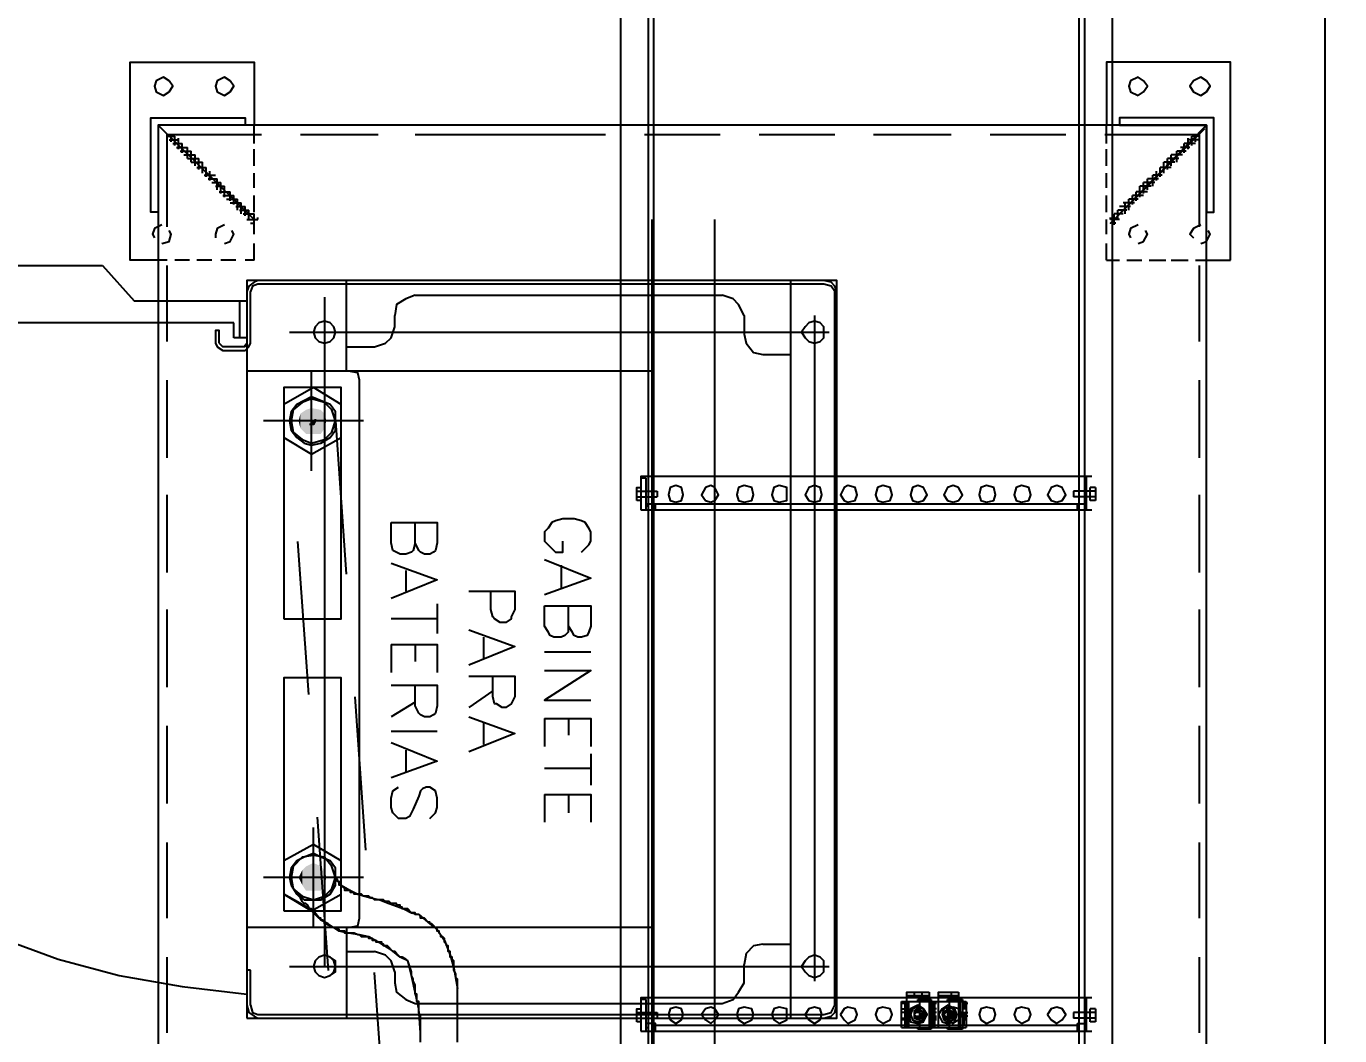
# Model space of a CAD drawing. Header units: millimetres. Extents: x 0 to 257, y -23 to 320.
# Drawn here: x 65.971 to 67.04, y -10.433 to -9.612 of the extents above; entities that cross this region are included whole.
import ezdxf
from ezdxf import colors
from ezdxf.entities.mleader import LeaderData, LeaderLine
from ezdxf.math import Vec2, Vec3

# ---------------------------------------------------------------- set-up
doc = ezdxf.new("R2010")
doc.units = ezdxf.units.MM
doc.header["$LTSCALE"] = 0.1
doc.linetypes.add('DASHED2', pattern=[0.375, 0.25, -0.125])
doc.layers.add('1', color=1, linetype='Continuous')
doc.layers.add('AT&T_PROYECTO F.O', color=5, linetype='Continuous')
doc.styles.add('TEXTOS', font='romans.shx')

# ---------------------------------------------------------------- blocks, each defined once
blk = doc.blocks.new('A$Ca43bcb66')
at = {"linetype": 'Continuous'}
for points in [[(0.8138, 0.7461), (0.8168, 0.7431), (0.8168, 0.7627)], [(0.8138, 0.7461), (0.8138, 0.7582), (0.8168, 0.7627)], [(0.8168, 0.7431), (0.8229, 0.7401), (0.8229, 0.7627)], [(0.8168, 0.7431), (0.8168, 0.7627), (0.8229, 0.7627)], [(0.8229, 0.7401), (0.8229, 0.7627), (0.8289, 0.7627)], [(0.8229, 0.7401), (0.8289, 0.7431), (0.8289, 0.7627)], [(0.8289, 0.7431), (0.8289, 0.7627), (0.8319, 0.7582)], [(0.8123, 0.7522), (0.8138, 0.7461), (0.8138, 0.7582)], [(0.8289, 0.7431), (0.8319, 0.7461), (0.8319, 0.7582)], [(0.8319, 0.7461), (0.8319, 0.7582), (0.8349, 0.7522)], [(0.8123, 0.3806), (0.8138, 0.3746), (0.8138, 0.3866)], [(0.8138, 0.3746), (0.8168, 0.3716), (0.8168, 0.3911)], [(0.8138, 0.3746), (0.8138, 0.3866), (0.8168, 0.3911)], [(0.8168, 0.3716), (0.8244, 0.3701), (0.8244, 0.3911)], [(0.8168, 0.3716), (0.8168, 0.3911), (0.8244, 0.3911)], [(0.8244, 0.3701), (0.8289, 0.3716), (0.8289, 0.3911)], [(0.8244, 0.3701), (0.8244, 0.3911), (0.8289, 0.3911)], [(0.8289, 0.3716), (0.8289, 0.3911), (0.8334, 0.3866)], [(0.8289, 0.3716), (0.8334, 0.3746), (0.8334, 0.3866)], [(0.8334, 0.3746), (0.8334, 0.3866), (0.8349, 0.3806)], [(0.8244, 0.3806), (0.8214, 0.3791), (0.8214, 0.3806), (0.8229, 0.3836), (0.8259, 0.3836)]]:
    blk.add_hatch(color=256, dxfattribs=at).paths.add_polyline_path(points)
for p, q in [((0.5521, 0.877), (0.5521, 0.8514)), ((0.1865, 0.8695), (0.191, 0.8695)), ((0.1865, 0.8665), (0.2046, 0.8665)), ((0.191, 0.8695), (0.191, 0.859)), ((0.2964, 0.8755), (0.2964, 0.8514)), ((0.3054, 0.8755), (0.3054, 0.8514)), ((0.3159, 0.868), (0.3204, 0.868)), ((0.3294, 0.8755), (0.3294, 0.8514)), ((0.1865, 0.862), (0.2046, 0.862)), ((0.1865, 0.859), (0.191, 0.859)), ((0.2903, 0.865), (0.2948, 0.865)), ((0.3159, 0.862), (0.3204, 0.862)), ((0.3159, 0.859), (0.3204, 0.859)), ((0.2903, 0.8545), (0.2948, 0.8545)), ((0.3159, 0.8545), (0.3204, 0.8545)), ((0.5476, 0.7928), (0.877, 0.7928)), ((0.6153, 0.5521), (0.6153, 0.531)), ((0.5521, 0.4528), (0.5521, 0.4272)), ((0.1865, 0.4453), (0.191, 0.4453)), ((0.1865, 0.4423), (0.2046, 0.4423)), ((0.191, 0.4453), (0.191, 0.4347)), ((0.1941, 0.4483), (0.5521, 0.4483)), ((0.1865, 0.4378), (0.2046, 0.4378)), ((0.1865, 0.4347), (0.191, 0.4347)), ((0.5476, 0.34), (0.877, 0.34)), ((0.871, 0.2287), (0.871, 0.2121))]:
    blk.add_line(p, q, dxfattribs=at)
blk.add_lwpolyline([(0, 4.5), (1.5, 4.5), (1.5, 0), (0, 0), (0, 4.5)])
for points in [[(0.5461, 0.003), (0.5461, 3.8601)], [(0.173, 0.003), (0.173, 3.8466)], [(0.1956, 0.003), (0.1956, 3.8466)], [(0.2001, 0.003), (0.2001, 3.8466)], [(0.5506, 0.003), (0.5506, 3.8466)], [(0.5731, 0.003), (0.5731, 3.8466)], [(0.9492, 0.9929), (0.0963, 0.9929), (0.0963, 0.1399), (0.9492, 0.1399), (0.9492, 0.9929)], [(0.4964, 0.9161), (0.4964, 0.2166)], [(0.5476, 0.2166), (0.5476, 0.9161)], [(0.1023, 0.8168), (0.1023, 0.8785)], [(0.1895, 0.8499), (0.5566, 0.8499), (0.5566, 0.877)], [(0.5566, 0.877), (0.1895, 0.877)], [(0.1941, 0.8499), (0.1941, 0.877)], [(0.2016, 0.871), (0.2016, 0.877)], [(0.5446, 0.877), (0.5446, 0.871), (0.5521, 0.871)], [(0.7055, 0.886), (0.7055, 0.8349), (0.707, 0.8334), (0.707, 0.8304), (0.7085, 0.8274), (0.7085, 0.8199), (0.71, 0.8184), (0.71, 0.8168), (0.7115, 0.8168), (0.7115, 0.8123), (0.7131, 0.8123), (0.7131, 0.8078), (0.7146, 0.8078), (0.7146, 0.8063), (0.7161, 0.8048), (0.7161, 0.8018), (0.7176, 0.8003), (0.7191, 0.8003), (0.7191, 0.7988), (0.7206, 0.7973), (0.7206, 0.7958), (0.7221, 0.7958), (0.7221, 0.7943), (0.7266, 0.7898), (0.7281, 0.7898), (0.7281, 0.7883), (0.7296, 0.7883), (0.7326, 0.7853), (0.7356, 0.7853), (0.7356, 0.7838), (0.7371, 0.7822), (0.7401, 0.7822), (0.7401, 0.7807), (0.7431, 0.7807), (0.7461, 0.7777), (0.7507, 0.7777), (0.7507, 0.7762), (0.7522, 0.7762), (0.7522, 0.7747), (0.7552, 0.7747), (0.7552, 0.7732), (0.7597, 0.7732), (0.7612, 0.7717), (0.7642, 0.7717), (0.7657, 0.7702), (0.7732, 0.7702), (0.7747, 0.7687), (0.7762, 0.7687), (0.7777, 0.7672), (0.7822, 0.7672), (0.7838, 0.7657), (0.7898, 0.7657), (0.7898, 0.7642), (0.7928, 0.7642), (0.7928, 0.7627), (0.7973, 0.7627), (0.7973, 0.7612), (0.7988, 0.7597), (0.8003, 0.7597)], [(0.7356, 0.886), (0.7356, 0.865), (0.7371, 0.862), (0.7371, 0.853), (0.7386, 0.853), (0.7386, 0.8469), (0.7401, 0.8469), (0.7401, 0.8394), (0.7416, 0.8364), (0.7416, 0.8349), (0.7431, 0.8319), (0.7431, 0.8289), (0.7461, 0.8199), (0.7476, 0.8184), (0.7507, 0.8168), (0.7522, 0.8168), (0.7552, 0.8138), (0.7567, 0.8123), (0.7582, 0.8123), (0.7627, 0.8078), (0.7657, 0.8078), (0.7657, 0.8063), (0.7672, 0.8063), (0.7672, 0.8048), (0.7717, 0.8048), (0.7717, 0.8033), (0.7747, 0.8033), (0.7747, 0.8018), (0.7777, 0.8018), (0.7777, 0.8003), (0.7838, 0.8003), (0.7853, 0.7988), (0.7868, 0.7988), (0.7898, 0.7973), (0.7973, 0.7973), (0.7973, 0.7958), (0.8018, 0.7958), (0.8018, 0.7943), (0.8033, 0.7943), (0.8048, 0.7928), (0.8078, 0.7928), (0.8093, 0.7913), (0.8138, 0.7898), (0.8138, 0.7883), (0.8153, 0.7868), (0.8168, 0.7868), (0.8168, 0.7853), (0.8184, 0.7853), (0.8214, 0.7822), (0.8214, 0.7807), (0.8229, 0.7807), (0.8244, 0.7792), (0.8244, 0.7777), (0.8259, 0.7777), (0.8274, 0.7747), (0.8289, 0.7732), (0.8304, 0.7732), (0.8319, 0.7717), (0.8334, 0.7687), (0.8364, 0.7657)], [(0.7356, 0.8785), (0.7371, 0.859), (0.7431, 0.8319), (0.7461, 0.8199), (0.7522, 0.8168), (0.7597, 0.8108), (0.7672, 0.8063), (0.7777, 0.8003), (0.7853, 0.7988), (0.7943, 0.7973), (0.8018, 0.7958), (0.8108, 0.7898), (0.8168, 0.7868), (0.8229, 0.7792), (0.8469, 0.7657)], [(0.9417, 0.8785), (0.9417, 0.8168)], [(0.1865, 0.859), (0.1865, 0.8695)], [(0.2016, 0.871), (0.1941, 0.871)], [(0.2016, 0.8725), (0.5446, 0.8725)], [(0.2046, 0.862), (0.2046, 0.8665)], [(0.2181, 0.871), (0.2136, 0.868), (0.2106, 0.8635), (0.2136, 0.859), (0.2181, 0.8575), (0.2226, 0.859), (0.2256, 0.8635), (0.2226, 0.868), (0.2181, 0.871)], [(0.2467, 0.871), (0.2407, 0.868), (0.2392, 0.8635), (0.2407, 0.859), (0.2467, 0.8575), (0.2512, 0.859), (0.2527, 0.8635), (0.2512, 0.868), (0.2467, 0.871)], [(0.2753, 0.871), (0.2693, 0.868), (0.2678, 0.8635), (0.2693, 0.859), (0.2753, 0.8575), (0.2798, 0.859), (0.2813, 0.8635), (0.2798, 0.868), (0.2753, 0.871)], [(0.2918, 0.853), (0.2918, 0.874)], [(0.3445, 0.874), (0.2918, 0.874)], [(0.2918, 0.868), (0.2948, 0.868)], [(0.2918, 0.8665), (0.2948, 0.8665)], [(0.2933, 0.8725), (0.2933, 0.868)], [(0.2933, 0.862), (0.2933, 0.8665)], [(0.2948, 0.8755), (0.3069, 0.8755)], [(0.2948, 0.8514), (0.2948, 0.8755)], [(0.3024, 0.871), (0.2979, 0.868), (0.2948, 0.8635), (0.2979, 0.859), (0.3024, 0.8575), (0.3069, 0.859), (0.3099, 0.8635), (0.3069, 0.868), (0.3024, 0.871)], [(0.2979, 0.8454), (0.2979, 0.874)], [(0.3144, 0.874), (0.3144, 0.8454), (0.2979, 0.8454)], [(0.3069, 0.871), (0.3009, 0.8695), (0.2994, 0.8635), (0.3009, 0.859), (0.3069, 0.856), (0.3114, 0.859), (0.3144, 0.8635), (0.3114, 0.8695), (0.3069, 0.871)], [(0.3024, 0.868), (0.2994, 0.8635), (0.3024, 0.859)], [(0.3099, 0.868), (0.3069, 0.8695), (0.3024, 0.868), (0.3009, 0.8635), (0.3024, 0.859), (0.3069, 0.8575)], [(0.3069, 0.859), (0.3024, 0.862), (0.3024, 0.8665), (0.3069, 0.868), (0.3099, 0.8665), (0.3099, 0.862), (0.3069, 0.859)], [(0.3024, 0.8635), (0.3039, 0.8605), (0.3069, 0.859), (0.3084, 0.8605), (0.3099, 0.8635), (0.3084, 0.8665), (0.3039, 0.8665)], [(0.3039, 0.8665), (0.3024, 0.8635)], [(0.3069, 0.8665), (0.3039, 0.865), (0.3039, 0.862)], [(0.3069, 0.8755), (0.3069, 0.874)], [(0.3069, 0.8575), (0.3099, 0.859), (0.3114, 0.8635), (0.3099, 0.868)], [(0.3084, 0.865), (0.3069, 0.8665)], [(0.3204, 0.8665), (0.3159, 0.8665)], [(0.3174, 0.874), (0.3174, 0.853)], [(0.3189, 0.874), (0.3189, 0.853)], [(0.3189, 0.862), (0.3204, 0.8665)], [(0.3204, 0.8755), (0.331, 0.8755)], [(0.3204, 0.8514), (0.3204, 0.8755)], [(0.3219, 0.8454), (0.3219, 0.8755)], [(0.34, 0.874), (0.34, 0.8454), (0.3219, 0.8454)], [(0.3264, 0.859), (0.331, 0.856), (0.337, 0.859), (0.3385, 0.8635), (0.337, 0.8695), (0.331, 0.871), (0.3264, 0.8695), (0.3234, 0.8635)], [(0.3355, 0.868), (0.331, 0.871), (0.3264, 0.868), (0.3234, 0.8635), (0.3264, 0.859)], [(0.331, 0.8695), (0.3264, 0.868), (0.3249, 0.8635), (0.3264, 0.859), (0.331, 0.8575), (0.3355, 0.859), (0.337, 0.8635), (0.3355, 0.868), (0.331, 0.8695)], [(0.334, 0.862), (0.331, 0.859), (0.3264, 0.862), (0.3264, 0.8665), (0.331, 0.868), (0.334, 0.8665)], [(0.3279, 0.8665), (0.3264, 0.8635), (0.3279, 0.8605), (0.331, 0.859), (0.334, 0.8605), (0.334, 0.8665), (0.3279, 0.8665)], [(0.3294, 0.8665), (0.3279, 0.8635)], [(0.334, 0.865), (0.331, 0.8665), (0.3294, 0.865), (0.3279, 0.8635), (0.331, 0.8605), (0.334, 0.862)], [(0.331, 0.8755), (0.331, 0.874)], [(0.334, 0.8635), (0.331, 0.8665)], [(0.3385, 0.874), (0.3385, 0.853)], [(0.3415, 0.874), (0.3415, 0.853)], [(0.3415, 0.868), (0.3445, 0.868)], [(0.3445, 0.8665), (0.3415, 0.8665)], [(0.3445, 0.874), (0.3445, 0.853)], [(0.3595, 0.871), (0.3535, 0.868), (0.352, 0.8635), (0.3535, 0.859), (0.3595, 0.8575), (0.364, 0.859), (0.3656, 0.8635), (0.364, 0.868), (0.3595, 0.871)], [(0.3881, 0.871), (0.3821, 0.868), (0.3806, 0.8635), (0.3821, 0.859), (0.3881, 0.8575), (0.3911, 0.859), (0.3941, 0.8635), (0.3911, 0.868), (0.3881, 0.871)], [(0.877, 0.8665), (0.3971, 0.8665), (0.3971, 0.2663), (0.877, 0.2663), (0.877, 0.8665)], [(0.4077, 0.8665), (0.4017, 0.865), (0.3986, 0.862), (0.3971, 0.856)], [(0.4152, 0.871), (0.4107, 0.868), (0.4092, 0.8635), (0.4107, 0.859), (0.4152, 0.8575), (0.4197, 0.859), (0.4227, 0.8635), (0.4197, 0.868), (0.4152, 0.871)], [(0.4347, 0.2663), (0.4347, 0.8665)], [(0.4438, 0.871), (0.4378, 0.868), (0.4378, 0.859), (0.4438, 0.8575), (0.4483, 0.859), (0.4498, 0.8635), (0.4483, 0.868), (0.4438, 0.871)], [(0.4724, 0.871), (0.4663, 0.868), (0.4648, 0.8635), (0.4663, 0.859), (0.4724, 0.8575), (0.4769, 0.859), (0.4784, 0.8635), (0.4769, 0.868), (0.4724, 0.871)], [(0.4994, 0.871), (0.4964, 0.868), (0.4934, 0.8635), (0.4964, 0.859), (0.4994, 0.8575), (0.5039, 0.859), (0.507, 0.8635), (0.5039, 0.868), (0.4994, 0.871)], [(0.528, 0.871), (0.5235, 0.868), (0.522, 0.8635), (0.5235, 0.859), (0.528, 0.8575), (0.5325, 0.859), (0.534, 0.8635), (0.5325, 0.868), (0.528, 0.871)], [(0.5596, 0.8665), (0.5431, 0.8665)], [(0.5431, 0.862), (0.5431, 0.8665)], [(0.5521, 0.874), (0.5506, 0.874)], [(0.5596, 0.8695), (0.5596, 0.859), (0.5566, 0.859)], [(0.5566, 0.8695), (0.5596, 0.8695)], [(0.7958, 0.7928), (0.7958, 0.8665)], [(0.877, 0.856), (0.8755, 0.862), (0.871, 0.865), (0.868, 0.8665)], [(0.2948, 0.862), (0.2903, 0.862)], [(0.2918, 0.859), (0.2948, 0.859)], [(0.2933, 0.8545), (0.2933, 0.859)], [(0.3039, 0.865), (0.3024, 0.8635), (0.3039, 0.862), (0.3069, 0.8605)], [(0.3054, 0.862), (0.3069, 0.862), (0.3069, 0.865), (0.3054, 0.865)], [(0.3069, 0.8605), (0.3099, 0.8635)], [(0.3189, 0.865), (0.3159, 0.865)], [(0.3189, 0.865), (0.3204, 0.862)], [(0.3325, 0.865), (0.3294, 0.865)], [(0.3294, 0.862), (0.3325, 0.862)], [(0.331, 0.8605), (0.3325, 0.862), (0.334, 0.8635)], [(0.3415, 0.862), (0.3445, 0.862)], [(0.3445, 0.859), (0.3415, 0.859)], [(0.4077, 0.8635), (0.4017, 0.862), (0.3986, 0.856)], [(0.3986, 0.856), (0.3986, 0.2753)], [(0.868, 0.8635), (0.4077, 0.8635)], [(0.5596, 0.862), (0.5431, 0.862)], [(0.874, 0.856), (0.8725, 0.862), (0.868, 0.8635)], [(0.874, 0.856), (0.874, 0.8274)], [(0.3445, 0.853), (0.2918, 0.853)], [(0.3069, 0.8514), (0.2948, 0.8514)], [(0.2979, 0.8484), (0.3144, 0.8484)], [(0.3039, 0.8454), (0.3039, 0.8484)], [(0.3069, 0.853), (0.3069, 0.8514)], [(0.331, 0.8514), (0.3204, 0.8514)], [(0.3219, 0.8484), (0.34, 0.8484)], [(0.3279, 0.8454), (0.3279, 0.8484)], [(0.331, 0.853), (0.331, 0.8514)], [(0.334, 0.8454), (0.334, 0.8484)], [(0.3415, 0.8545), (0.3445, 0.8545)], [(0.7567, 0.8289), (0.7567, 0.8379), (0.7552, 0.8454), (0.7476, 0.8514), (0.7401, 0.8545), (0.4904, 0.8545), (0.4814, 0.8514), (0.4769, 0.8454), (0.4724, 0.8379), (0.4724, 0.8229)], [(0.5521, 0.8514), (0.5566, 0.8514)], [(1.4818, 0.2918), (1.4727, 0.343), (1.4592, 0.3941), (1.4411, 0.4423), (1.4201, 0.4904), (1.3945, 0.5355), (1.3659, 0.5807), (1.3328, 0.6198), (1.2967, 0.6589), (1.2591, 0.6935), (1.2185, 0.7266), (1.1282, 0.7807), (1.0801, 0.8003), (1.0305, 0.8184), (0.9808, 0.8319), (0.9297, 0.8409), (0.877, 0.8469)], [(0.4152, 0.2948), (0.4152, 0.8364)], [(0.8003, 0.7582), (0.7928, 0.7627), (0.7868, 0.7657), (0.7762, 0.7687), (0.7687, 0.7702), (0.7612, 0.7732), (0.7492, 0.7777), (0.7431, 0.7807), (0.7371, 0.7822), (0.7281, 0.7898), (0.7221, 0.7943), (0.7161, 0.8033), (0.7115, 0.8153), (0.7085, 0.8259), (0.7055, 0.8424)], [(0.8424, 0.8244), (0.4032, 0.8244)], [(0.4152, 0.8334), (0.4107, 0.8319), (0.4077, 0.8289), (0.4077, 0.8199), (0.4107, 0.8168), (0.4152, 0.8153), (0.4197, 0.8168), (0.4227, 0.8199), (0.4257, 0.8244), (0.4227, 0.8289), (0.4197, 0.8319), (0.4152, 0.8334)], [(0.4573, 0.8063), (0.4648, 0.8078), (0.4709, 0.8138), (0.4724, 0.8229)], [(0.7567, 0.8289), (0.7597, 0.8199), (0.7642, 0.8153), (0.7732, 0.8123)], [(0.8184, 0.8319), (0.8138, 0.8334), (0.8093, 0.8319), (0.8048, 0.8289), (0.8048, 0.8199), (0.8093, 0.8168)], [(0.8093, 0.8319), (0.8063, 0.8289), (0.8048, 0.8244), (0.8063, 0.8199), (0.8093, 0.8168), (0.8138, 0.8153), (0.8184, 0.8168), (0.8214, 0.8199), (0.8229, 0.8244), (0.8214, 0.8289), (0.8184, 0.8319)], [(0.8138, 0.2798), (0.8138, 0.8244)], [(0.874, 0.8274), (0.877, 0.8274)], [(0.7958, 0.8123), (0.7732, 0.8123)], [(0.4573, 0.8063), (0.4347, 0.8063)], [(0.7943, 0.7928), (0.7868, 0.7913), (0.7853, 0.7853)], [(0.8229, 0.7928), (0.8229, 0.7115)], [(0.1023, 0.7236), (0.1023, 0.7853)], [(0.7853, 0.7853), (0.7853, 0.3475), (0.7868, 0.3415), (0.7943, 0.34)], [(0.9417, 0.7853), (0.9417, 0.7236)], [(0.8469, 0.7792), (0.8003, 0.7792), (0.8003, 0.5897), (0.8469, 0.5897), (0.8469, 0.7792)], [(0.8003, 0.7386), (0.8229, 0.7251), (0.8469, 0.7386), (0.8469, 0.7657), (0.8244, 0.7792), (0.8003, 0.7657), (0.8003, 0.7386)], [(0.8229, 0.7702), (0.8138, 0.7672), (0.8078, 0.7612), (0.8048, 0.7522), (0.8078, 0.7431), (0.8138, 0.7356), (0.8229, 0.7341), (0.8319, 0.7356), (0.8394, 0.7431), (0.8409, 0.7522), (0.8394, 0.7612), (0.8319, 0.7672), (0.8229, 0.7702)], [(0.8168, 0.7702), (0.8093, 0.7657), (0.8048, 0.7582), (0.8048, 0.7446), (0.8093, 0.7386), (0.8168, 0.7356), (0.8229, 0.7326), (0.8304, 0.7356), (0.8364, 0.7386), (0.8409, 0.7446), (0.8424, 0.7522), (0.8409, 0.7582), (0.8364, 0.7657), (0.8304, 0.7702), (0.8168, 0.7702)], [(0.7822, 0.7522), (0.8635, 0.7522)], [(0.8003, 0.7582), (0.8018, 0.7582), (0.8018, 0.7552), (0.8033, 0.7552), (0.8033, 0.7537), (0.8048, 0.7537)], [(0.6348, 0.6845), (0.5972, 0.6845), (0.5972, 0.707)], [(0.6348, 0.6845), (0.6348, 0.707)], [(0.6153, 0.6845), (0.6153, 0.6995)], [(0.7281, 0.704), (0.7236, 0.6995), (0.7221, 0.695), (0.7221, 0.6875), (0.7236, 0.6815), (0.7281, 0.6785), (0.7311, 0.6785), (0.7341, 0.68), (0.7356, 0.6815), (0.7371, 0.686), (0.7416, 0.6965), (0.7446, 0.7025), (0.7476, 0.704), (0.7537, 0.704), (0.7582, 0.6995), (0.7597, 0.695), (0.7597, 0.6875), (0.7582, 0.6815), (0.7537, 0.6785)], [(0.1023, 0.6288), (0.1023, 0.692)], [(0.9417, 0.692), (0.9417, 0.6288)], [(0.5972, 0.6514), (0.5972, 0.6769)], [(0.5972, 0.6634), (0.6348, 0.6634)], [(0.7597, 0.6423), (0.7221, 0.6574), (0.7597, 0.6709)], [(0.7476, 0.6484), (0.7476, 0.6664)], [(0.6348, 0.6228), (0.5972, 0.6228), (0.5972, 0.6454)], [(0.6348, 0.6228), (0.6348, 0.6454)], [(0.6965, 0.6213), (0.6589, 0.6348), (0.6965, 0.6499)], [(0.6845, 0.6258), (0.6845, 0.6439)], [(0.6153, 0.6228), (0.6153, 0.6363)], [(0.7221, 0.6333), (0.7597, 0.6333)], [(0.7597, 0.5957), (0.7221, 0.5957), (0.7221, 0.6123), (0.7236, 0.6183), (0.7251, 0.6198), (0.7281, 0.6213), (0.7326, 0.6213), (0.7356, 0.6198), (0.7371, 0.6183), (0.7401, 0.6123), (0.7401, 0.5957)], [(0.7401, 0.6093), (0.7597, 0.6213)], [(0.6965, 0.5882), (0.6589, 0.5882), (0.6589, 0.6047), (0.6619, 0.6108), (0.6664, 0.6138), (0.6694, 0.6138), (0.6739, 0.6108), (0.6754, 0.6108), (0.6769, 0.6047), (0.6769, 0.5882)], [(0.6769, 0.6002), (0.6965, 0.6138)], [(0.6348, 0.5837), (0.5972, 0.5837), (0.6348, 0.6077), (0.5972, 0.6077)], [(0.1023, 0.534), (0.1023, 0.5972)], [(0.9417, 0.5972), (0.9417, 0.534)], [(0.6965, 0.5506), (0.6589, 0.5641), (0.6965, 0.5792)], [(0.7597, 0.5626), (0.7221, 0.5626), (0.7221, 0.5852)], [(0.7597, 0.5626), (0.7597, 0.5852)], [(0.5972, 0.5686), (0.6348, 0.5686)], [(0.6845, 0.5566), (0.6845, 0.5747)], [(0.7401, 0.5626), (0.7401, 0.5762)], [(0.6348, 0.531), (0.5972, 0.531), (0.5972, 0.5476), (0.5987, 0.5521), (0.6002, 0.5551), (0.6047, 0.5566), (0.6077, 0.5566), (0.6108, 0.5551), (0.6123, 0.5521), (0.6153, 0.5476)], [(0.6153, 0.5521), (0.6183, 0.5551), (0.6213, 0.5566), (0.6273, 0.5566), (0.6303, 0.5551), (0.6318, 0.5521), (0.6348, 0.5476), (0.6348, 0.531)], [(0.7221, 0.5295), (0.7221, 0.5536)], [(0.6965, 0.519), (0.6589, 0.519), (0.6589, 0.534), (0.6619, 0.5401), (0.6619, 0.5416), (0.6664, 0.5446), (0.6709, 0.5446), (0.6754, 0.5416), (0.6769, 0.5401), (0.6785, 0.534), (0.6785, 0.519)], [(0.7221, 0.5416), (0.7597, 0.5416)], [(0.8469, 0.5416), (0.8003, 0.5416), (0.8003, 0.3535), (0.8469, 0.3535), (0.8469, 0.5416)], [(0.7597, 0.4964), (0.7221, 0.51), (0.7597, 0.525)], [(0.6348, 0.4934), (0.5972, 0.5085), (0.6348, 0.522)], [(0.6213, 0.4979), (0.6213, 0.5175)], [(0.7476, 0.5024), (0.7476, 0.519)], [(0.1023, 0.4408), (0.1023, 0.5039)], [(0.9417, 0.5039), (0.9417, 0.4408)], [(0.6047, 0.4874), (0.5987, 0.4814), (0.5972, 0.4784), (0.5972, 0.4709), (0.5987, 0.4678), (0.6017, 0.4633), (0.6047, 0.4618), (0.6108, 0.4603), (0.6198, 0.4603), (0.6258, 0.4618), (0.6288, 0.4633), (0.6318, 0.4678), (0.6348, 0.4709), (0.6348, 0.4784), (0.6288, 0.4844), (0.6258, 0.4874), (0.6198, 0.4874), (0.6198, 0.4784)], [(0.7597, 0.4633), (0.7221, 0.4633), (0.7221, 0.4799), (0.7236, 0.4859), (0.7251, 0.4874), (0.7281, 0.4889), (0.7326, 0.4889), (0.7356, 0.4874), (0.7371, 0.4859), (0.7401, 0.4799), (0.7401, 0.4633)], [(0.7401, 0.4799), (0.7416, 0.4859), (0.7431, 0.4874), (0.7476, 0.4889), (0.7522, 0.4889), (0.7582, 0.4859), (0.7597, 0.4799), (0.7597, 0.4633)], [(0.1895, 0.4257), (0.5566, 0.4257), (0.5566, 0.4528)], [(0.5566, 0.4528), (0.1895, 0.4528)], [(0.1941, 0.4257), (0.1941, 0.4528)], [(0.2016, 0.4483), (0.2016, 0.4528)], [(0.5446, 0.4528), (0.5446, 0.4483)], [(0.5521, 0.4498), (0.5506, 0.4498)], [(0.1865, 0.4347), (0.1865, 0.4453)], [(0.2046, 0.4378), (0.2046, 0.4423)], [(0.2181, 0.4468), (0.2136, 0.4453), (0.2106, 0.4408), (0.2136, 0.4347), (0.2181, 0.4332), (0.2226, 0.4347), (0.2256, 0.4408), (0.2226, 0.4453), (0.2181, 0.4468)], [(0.2467, 0.4468), (0.2407, 0.4453), (0.2392, 0.4408), (0.2407, 0.4347), (0.2467, 0.4332), (0.2512, 0.4347), (0.2527, 0.4408), (0.2512, 0.4453), (0.2467, 0.4468)], [(0.2753, 0.4468), (0.2693, 0.4453), (0.2678, 0.4408), (0.2693, 0.4347), (0.2753, 0.4332), (0.2798, 0.4347), (0.2813, 0.4408), (0.2798, 0.4453), (0.2753, 0.4468)], [(0.3024, 0.4468), (0.2979, 0.4453), (0.2948, 0.4408), (0.2979, 0.4347), (0.3024, 0.4332), (0.3069, 0.4347), (0.3099, 0.4408), (0.3069, 0.4453), (0.3024, 0.4468)], [(0.331, 0.4468), (0.3264, 0.4453), (0.3234, 0.4408), (0.3264, 0.4347), (0.331, 0.4332), (0.3355, 0.4347), (0.337, 0.4408), (0.3355, 0.4453), (0.331, 0.4468)], [(0.3595, 0.4468), (0.3535, 0.4453), (0.352, 0.4408), (0.3535, 0.4347), (0.3595, 0.4332), (0.364, 0.4347), (0.3656, 0.4408), (0.364, 0.4453), (0.3595, 0.4468)], [(0.3881, 0.4468), (0.3821, 0.4453), (0.3806, 0.4408), (0.3821, 0.4347), (0.3881, 0.4332), (0.3911, 0.4347), (0.3941, 0.4408), (0.3911, 0.4453), (0.3881, 0.4468)], [(0.4152, 0.4468), (0.4107, 0.4453), (0.4092, 0.4408), (0.4107, 0.4347), (0.4152, 0.4332), (0.4197, 0.4347), (0.4227, 0.4408), (0.4197, 0.4453), (0.4152, 0.4468)], [(0.4438, 0.4468), (0.4378, 0.4453), (0.4378, 0.4347), (0.4438, 0.4332), (0.4483, 0.4347), (0.4498, 0.4408), (0.4483, 0.4453), (0.4438, 0.4468)], [(0.4724, 0.4468), (0.4663, 0.4453), (0.4648, 0.4408), (0.4663, 0.4347), (0.4724, 0.4332), (0.4769, 0.4347), (0.4784, 0.4408), (0.4769, 0.4453), (0.4724, 0.4468)], [(0.4994, 0.4468), (0.4964, 0.4453), (0.4934, 0.4408), (0.4964, 0.4347), (0.4994, 0.4332), (0.5039, 0.4347), (0.507, 0.4408), (0.5039, 0.4453), (0.4994, 0.4468)], [(0.528, 0.4468), (0.5235, 0.4453), (0.522, 0.4408), (0.5235, 0.4347), (0.528, 0.4332), (0.5325, 0.4347), (0.534, 0.4408), (0.5325, 0.4453), (0.528, 0.4468)], [(0.5596, 0.4423), (0.5431, 0.4423)], [(0.5431, 0.4378), (0.5431, 0.4423)], [(0.5596, 0.4453), (0.5596, 0.4347), (0.5566, 0.4347)], [(0.5566, 0.4453), (0.5596, 0.4453)], [(0.5596, 0.4378), (0.5431, 0.4378)], [(0.5521, 0.4272), (0.5566, 0.4272)], [(0.8244, 0.4212), (0.8244, 0.34)], [(0.1023, 0.3475), (0.1023, 0.4107)], [(0.8003, 0.3671), (0.8229, 0.3535), (0.8469, 0.3671), (0.8469, 0.3941), (0.8244, 0.4077), (0.8003, 0.3941), (0.8003, 0.3671)], [(0.9417, 0.4107), (0.9417, 0.3475)], [(0.8244, 0.4002), (0.8168, 0.3986), (0.8093, 0.3941), (0.8048, 0.3881), (0.8048, 0.3731), (0.8093, 0.3671), (0.8244, 0.361), (0.8364, 0.3671), (0.8409, 0.3731), (0.8424, 0.3806), (0.8409, 0.3881), (0.8364, 0.3941), (0.8304, 0.3986), (0.8244, 0.4002)], [(0.8244, 0.3986), (0.8138, 0.3956), (0.8078, 0.3896), (0.8048, 0.3806), (0.8078, 0.3716), (0.8138, 0.3656), (0.8244, 0.3625), (0.8319, 0.3656), (0.8394, 0.3716), (0.8409, 0.3806), (0.8394, 0.3896), (0.8319, 0.3956), (0.8244, 0.3986)], [(0.7822, 0.3806), (0.8635, 0.3806)], [(0.8214, 0.3791), (0.8214, 0.3806), (0.8229, 0.3836), (0.8259, 0.3836)], [(0.7958, 0.34), (0.7958, 0.2663)], [(0.4724, 0.2948), (0.4724, 0.3099), (0.4709, 0.3174), (0.4648, 0.3249), (0.4573, 0.3264), (0.4347, 0.3264)], [(0.8996, 0.3174), (0.8996, 0.3069), (0.9026, 0.3069), (0.9026, 0.3174), (0.9011, 0.3204), (0.8966, 0.3234), (0.8785, 0.3234), (0.8755, 0.3204), (0.874, 0.3174), (0.874, 0.2753)], [(0.1023, 0.2542), (0.1023, 0.3159)], [(0.4152, 0.3174), (0.4107, 0.3159), (0.4077, 0.3129), (0.4077, 0.3039), (0.4107, 0.3009), (0.4152, 0.2994), (0.4197, 0.3009), (0.4227, 0.3039), (0.4257, 0.3084), (0.4227, 0.3129), (0.4197, 0.3159), (0.4152, 0.3174)], [(0.7958, 0.3204), (0.7732, 0.3204), (0.7642, 0.3174), (0.7597, 0.3129), (0.7567, 0.3039), (0.7567, 0.2948)], [(0.8138, 0.3174), (0.8093, 0.3159), (0.8063, 0.3129), (0.8048, 0.3084), (0.8063, 0.3039), (0.8093, 0.3009), (0.8138, 0.2994), (0.8184, 0.3009), (0.8214, 0.3039), (0.8229, 0.3084), (0.8214, 0.3129), (0.8184, 0.3159), (0.8138, 0.3174)], [(0.8785, 0.3204), (0.8785, 0.3189), (0.877, 0.3174)], [(0.877, 0.3129), (0.8876, 0.3129)], [(0.8785, 0.3204), (0.8966, 0.3204)], [(0.883, 0.2828), (0.883, 0.3129)], [(0.8876, 0.3129), (0.8876, 0.3009)], [(0.8996, 0.3174), (0.8966, 0.3204)], [(0.9417, 0.3159), (0.9417, 0.2542)], [(0.8424, 0.3084), (0.4032, 0.3084)], [(0.8876, 0.3009), (1.4517, 0.3009)], [(0.4724, 0.2948), (0.4769, 0.2858), (0.4814, 0.2813), (0.4904, 0.2783)], [(0.7401, 0.2783), (0.7476, 0.2813), (0.7552, 0.2858), (0.7567, 0.2948)], [(1.4818, 0.2918), (1.4818, 0.2828), (1.39, 0.2828), (1.3659, 0.2542), (0.9944, 0.2542)], [(0.7401, 0.2783), (0.4904, 0.2783)], [(0.9688, 0.2828), (0.877, 0.2828)], [(0.9944, 0.2542), (0.9688, 0.2828)], [(0.3971, 0.2753), (0.3986, 0.2708), (0.4017, 0.2678), (0.4077, 0.2663)], [(0.3986, 0.2753), (0.4017, 0.2708), (0.4077, 0.2693)], [(0.4077, 0.2693), (0.868, 0.2693)], [(0.868, 0.2663), (0.871, 0.2678), (0.8755, 0.2708), (0.877, 0.2753)], [(0.868, 0.2693), (0.8725, 0.2708), (0.874, 0.2753)], [(0.0767, 0.2497), (0.0767, 0.0888), (0.1775, 0.0888), (0.1775, 0.1399)], [(0.1053, 0.2497), (0.0767, 0.2497)], [(0.1249, 0.2497), (0.1113, 0.2497)], [(0.1429, 0.2497), (0.1294, 0.2497)], [(0.161, 0.2497), (0.1489, 0.2497)], [(0.1775, 0.2497), (0.167, 0.2497)], [(0.1775, 0.2497), (0.1775, 0.2362)], [(0.9522, 0.2497), (0.9718, 0.2497), (0.9718, 0.0888), (0.871, 0.0888), (0.871, 0.1399)], [(0.871, 0.2497), (0.8785, 0.2497)], [(0.871, 0.2497), (0.871, 0.2362)], [(0.886, 0.2497), (0.8981, 0.2497)], [(0.9056, 0.2497), (0.9176, 0.2497)], [(0.9237, 0.2497), (0.9357, 0.2497)], [(0.9417, 0.2497), (0.9522, 0.2497)], [(0.1008, 0.2362), (0.0963, 0.2347), (0.0933, 0.2287), (0.0948, 0.2256)], [(0.1519, 0.2362), (0.1474, 0.2347), (0.1444, 0.2287), (0.1459, 0.2256)], [(0.8951, 0.2362), (0.8906, 0.2347), (0.8876, 0.2287), (0.8891, 0.2256)], [(0.9462, 0.2362), (0.9402, 0.2347), (0.9387, 0.2287), (0.9402, 0.2256)], [(0.1008, 0.2211), (0.1068, 0.2241), (0.1098, 0.2287), (0.1068, 0.2317)], [(0.1519, 0.2211), (0.158, 0.2241), (0.1595, 0.2287), (0.158, 0.2317)], [(0.1775, 0.2287), (0.1775, 0.2166)], [(0.8951, 0.2211), (0.9011, 0.2241), (0.9026, 0.2287), (0.9026, 0.2317)], [(0.9462, 0.2211), (0.9522, 0.2241), (0.9537, 0.2287), (0.9522, 0.2317)], [(0.0978, 0.1429), (0.1745, 0.2196), (0.0963, 0.1399)], [(0.179, 0.1474), (0.1023, 0.1474), (0.1023, 0.2226)], [(0.167, 0.2166), (0.1745, 0.2166)], [(0.1685, 0.2166), (0.1685, 0.2091)], [(0.17, 0.2196), (0.1715, 0.2196)], [(0.1715, 0.2211), (0.1715, 0.2121)], [(0.1745, 0.2166), (0.1745, 0.2151)], [(0.9417, 0.2226), (0.9417, 0.1474), (0.865, 0.1474)], [(0.877, 0.2166), (0.868, 0.2166)], [(0.868, 0.2166), (0.868, 0.2151)], [(0.874, 0.2196), (0.871, 0.2196)], [(0.9492, 0.1399), (0.871, 0.2166)], [(0.8755, 0.2166), (0.8755, 0.2091)], [(0.167, 0.1399), (0.0963, 0.1399), (0.0963, 0.2106), (0.0903, 0.2106), (0.0903, 0.1339), (0.167, 0.1339), (0.167, 0.1399)], [(0.1549, 0.2031), (0.164, 0.2031)], [(0.1564, 0.2046), (0.1564, 0.1971)], [(0.158, 0.2061), (0.167, 0.2061)], [(0.1595, 0.2091), (0.1595, 0.2001)], [(0.161, 0.2091), (0.1685, 0.2091)], [(0.1625, 0.2121), (0.1625, 0.2031)], [(0.164, 0.2121), (0.1715, 0.2121)], [(0.1775, 0.2106), (0.1775, 0.1971)], [(0.88, 0.2121), (0.871, 0.2121)], [(0.871, 0.2106), (0.871, 0.1971)], [(0.883, 0.2091), (0.8755, 0.2091)], [(0.8785, 0.2136), (0.8785, 0.2061)], [(0.8785, 0.1399), (0.9492, 0.1399), (0.9492, 0.2106), (0.9552, 0.2106), (0.9552, 0.1339), (0.8785, 0.1339), (0.8785, 0.1399)], [(0.886, 0.2061), (0.8785, 0.2061)], [(0.8815, 0.2121), (0.8815, 0.2031)], [(0.8906, 0.2031), (0.8815, 0.2031)], [(0.8845, 0.2091), (0.8845, 0.2001)], [(0.8876, 0.2046), (0.8876, 0.1971)], [(0.1444, 0.1941), (0.1534, 0.1941)], [(0.1444, 0.1926), (0.1444, 0.1835)], [(0.1474, 0.1971), (0.1564, 0.1971)], [(0.1474, 0.1956), (0.1474, 0.1865)], [(0.1504, 0.1986), (0.1504, 0.1895)], [(0.1519, 0.2001), (0.1595, 0.2001)], [(0.1534, 0.2016), (0.1534, 0.1941)], [(0.8936, 0.2001), (0.8845, 0.2001)], [(0.8966, 0.1971), (0.8876, 0.1971)], [(0.8906, 0.2016), (0.8906, 0.1941)], [(0.8996, 0.1941), (0.8906, 0.1941)], [(0.8951, 0.1986), (0.8951, 0.1895)], [(0.8981, 0.1956), (0.8981, 0.1865)], [(0.9011, 0.1926), (0.9011, 0.1835)], [(0.1339, 0.182), (0.1339, 0.1745)], [(0.1354, 0.1835), (0.1444, 0.1835)], [(0.1369, 0.185), (0.1369, 0.1775)], [(0.1384, 0.1865), (0.1474, 0.1865)], [(0.1399, 0.1895), (0.1399, 0.1805)], [(0.1414, 0.1895), (0.1504, 0.1895)], [(0.1775, 0.191), (0.1775, 0.179)], [(0.871, 0.191), (0.871, 0.179)], [(0.9026, 0.1895), (0.8951, 0.1895)], [(0.9056, 0.1865), (0.8981, 0.1865)], [(0.9086, 0.1835), (0.9011, 0.1835)], [(0.9071, 0.185), (0.9071, 0.1775)], [(0.9101, 0.182), (0.9101, 0.1745)], [(0.1249, 0.1745), (0.1339, 0.1745)], [(0.1249, 0.173), (0.1249, 0.164)], [(0.1279, 0.176), (0.1279, 0.167)], [(0.1309, 0.179), (0.1309, 0.17)], [(0.1324, 0.1805), (0.1399, 0.1805)], [(0.1775, 0.173), (0.1775, 0.1595)], [(0.871, 0.173), (0.871, 0.1595)], [(0.9116, 0.1805), (0.9026, 0.1805)], [(0.9176, 0.1745), (0.9101, 0.1745)], [(0.9131, 0.179), (0.9131, 0.17)], [(0.9161, 0.176), (0.9161, 0.167)], [(0.9191, 0.173), (0.9191, 0.164)], [(0.1128, 0.161), (0.1203, 0.161)], [(0.1143, 0.1625), (0.1143, 0.1549)], [(0.1158, 0.164), (0.1249, 0.164)], [(0.1188, 0.167), (0.1279, 0.167)], [(0.1203, 0.17), (0.1203, 0.161)], [(0.1219, 0.17), (0.1309, 0.17)], [(0.9222, 0.17), (0.9131, 0.17)], [(0.9252, 0.167), (0.9161, 0.167)], [(0.9282, 0.164), (0.9191, 0.164)], [(0.9222, 0.17), (0.9222, 0.161)], [(0.9312, 0.161), (0.9222, 0.161)], [(0.9252, 0.167), (0.9252, 0.158)], [(0.9297, 0.1625), (0.9297, 0.1549)], [(0.1023, 0.1519), (0.1113, 0.1519)], [(0.1053, 0.1549), (0.1143, 0.1549)], [(0.1053, 0.1534), (0.1053, 0.1474)], [(0.1083, 0.1564), (0.1083, 0.1489)], [(0.1098, 0.158), (0.1173, 0.158)], [(0.1113, 0.1595), (0.1113, 0.1504)], [(0.1775, 0.1549), (0.1775, 0.1399)], [(0.871, 0.1549), (0.871, 0.1399)], [(0.9342, 0.158), (0.9252, 0.158)], [(0.9372, 0.1549), (0.9297, 0.1549)], [(0.9327, 0.1595), (0.9327, 0.1504)], [(0.9402, 0.1519), (0.9327, 0.1519)], [(0.9357, 0.1564), (0.9357, 0.1489)], [(0.9387, 0.1534), (0.9387, 0.1474)], [(0.1023, 0.1489), (0.1083, 0.1489)], [(0.2723, 0.1474), (0.2106, 0.1474)], [(0.3671, 0.1474), (0.3039, 0.1474)], [(0.4603, 0.1474), (0.3986, 0.1474)], [(0.5536, 0.1474), (0.4919, 0.1474)], [(0.7401, 0.1474), (0.5852, 0.1474)], [(0.8334, 0.1474), (0.7702, 0.1474)], [(0.9417, 0.1489), (0.9357, 0.1489)], [(0.1008, 0.1158), (0.0963, 0.1128), (0.0933, 0.1083), (0.0963, 0.1038), (0.1008, 0.1008), (0.1068, 0.1038), (0.1098, 0.1083), (0.1068, 0.1128), (0.1008, 0.1158)], [(0.1519, 0.1158), (0.1474, 0.1128), (0.1444, 0.1083), (0.1474, 0.1038), (0.1519, 0.1008), (0.158, 0.1038), (0.1595, 0.1083), (0.158, 0.1128), (0.1519, 0.1158)], [(0.8951, 0.1158), (0.8906, 0.1128), (0.8876, 0.1083), (0.8906, 0.1038), (0.8951, 0.1008), (0.9011, 0.1038), (0.9026, 0.1083), (0.9011, 0.1128), (0.8951, 0.1158)], [(0.9447, 0.1158), (0.9402, 0.1128), (0.9372, 0.1083), (0.9402, 0.1038), (0.9447, 0.1008), (0.9507, 0.1038), (0.9522, 0.1083), (0.9507, 0.1128), (0.9447, 0.1158)]]:
    blk.add_lwpolyline(points, dxfattribs=at)

msp = doc.modelspace()

# ---------------------------------------------------------------- block references
at = {"layer": 'AT&T_PROYECTO F.O', "rotation": 180}
msp.add_blockref('A$Ca43bcb66', (67.0275, -9.5523), dxfattribs=at)

# ---------------------------------------------------------------- next in the draw order: linework, layer by layer
at = {"layer": '1', "linetype": 'DASHED2', "ltscale": 5}
for p, q in [((66.4579, -13.7464), (66.185, -9.9329)), ((66.2226, -9.9329), (66.4909, -13.7464))]:
    msp.add_line(p, q, dxfattribs=at)

# ---------------------------------------------------------------- next in the draw order: leaders
at = {"ltscale": 0.1}
ml = msp.add_multileader_mtext('Standard', dxfattribs=at)
ml.set_content('TUBO SUBTERRANEO \\PDE PVC DE %%C1"\\PPARA CONTROLADOR\\P DE LUCES ATC', color=256, style='TEXTOS')
ml.set_leader_properties()
ml.build(insert=Vec2(0, 0))
ml.multileader.update_dxf_attribs({"dogleg_length": 0.2, "arrow_head_size": 0.1})
ctx = ml.context
ctx.base_point, ctx.char_height, ctx.arrow_head_size, ctx.landing_gap_size, ctx.plane_origin = Vec3(62.7061, -9.8803), 0.1, 0.1, 0.05, Vec3(68.2788, -12.7116)
ctx.text_align_type = 2
notes = []
notes.append((ctx, [(0, (1, 1, 0), (64.5644, -9.8803), (-1, 0), 0.2392, [(0, [(68.6797, -13.608)], 0, [])])]))
ctx.mtext.insert, ctx.mtext.width, ctx.mtext.alignment, ctx.mtext.line_spacing_factor, ctx.mtext.flow_direction = Vec3(64.2752, -9.8303), 3.197435, 3, 0.9, 5
ctx.mtext.has_bg_fill, ctx.mtext.bg_color, ctx.mtext.bg_scale_factor, ctx.mtext.bg_transparency, ctx.mtext.use_window_bg_color = 1, -1073741824, 1.5, 0, 1
for ctx, leaders in notes:
    for number, flags, end, landing, length, lines in leaders:
        leader = LeaderData()
        leader.index, (leader.has_last_leader_line, leader.has_dogleg_vector, leader.attachment_direction) = number, flags
        leader.last_leader_point, leader.dogleg_vector, leader.dogleg_length = Vec3(end), Vec3(landing), length
        for number, points, colour, breaks in lines:
            line = LeaderLine()
            line.index, line.vertices, line.color, line.breaks = number, Vec3.list(points), colors.encode_raw_color(colour), breaks
            leader.lines.append(line)
        ctx.leaders.append(leader)

doc.saveas('drawing.dxf')
